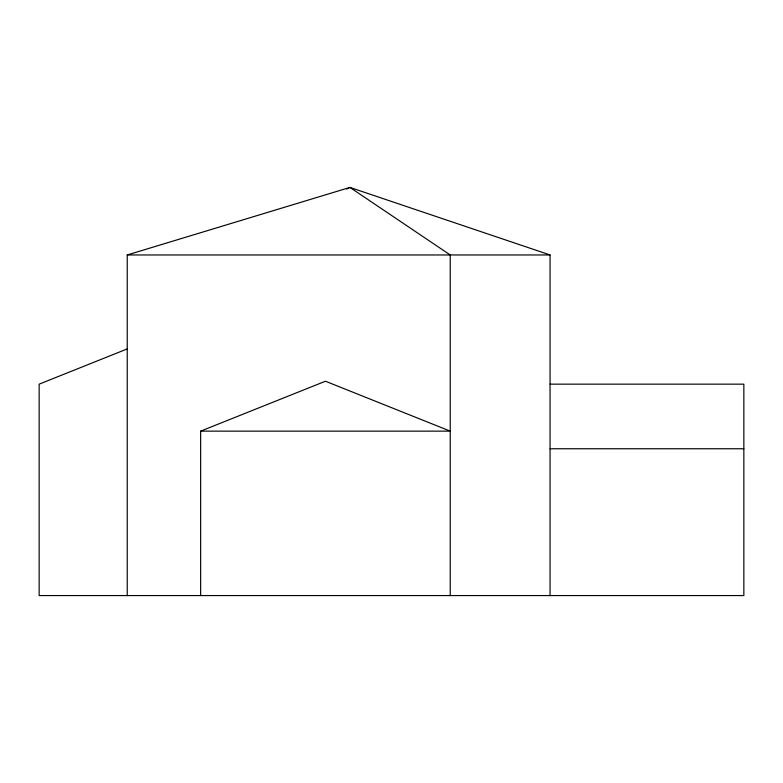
<?xml version="1.0" encoding="UTF-8"?>
<svg xmlns="http://www.w3.org/2000/svg" width="783" height="783" viewBox="0 0 783 783"><rect width="100%" height="100%" fill="white"/><g stroke="black" fill="none" stroke-linecap="round" stroke-linejoin="round"><path stroke-width="1.17" d="M346.683 189.065L349.942 187.431L550.058 254.964L550.058 595.569M127.237 348.924L39.15 384.159L39.15 595.569L743.85 595.569L743.85 384.159L550.058 384.159M200.644 431.139L325.434 381.223L450.225 431.139L200.644 431.139L200.644 595.569M127.237 595.569L127.237 254.964L349.942 187.431L450.225 254.964L450.225 595.569M127.237 254.964L550.058 254.964M550.058 448.757L743.85 448.757"/></g></svg>
